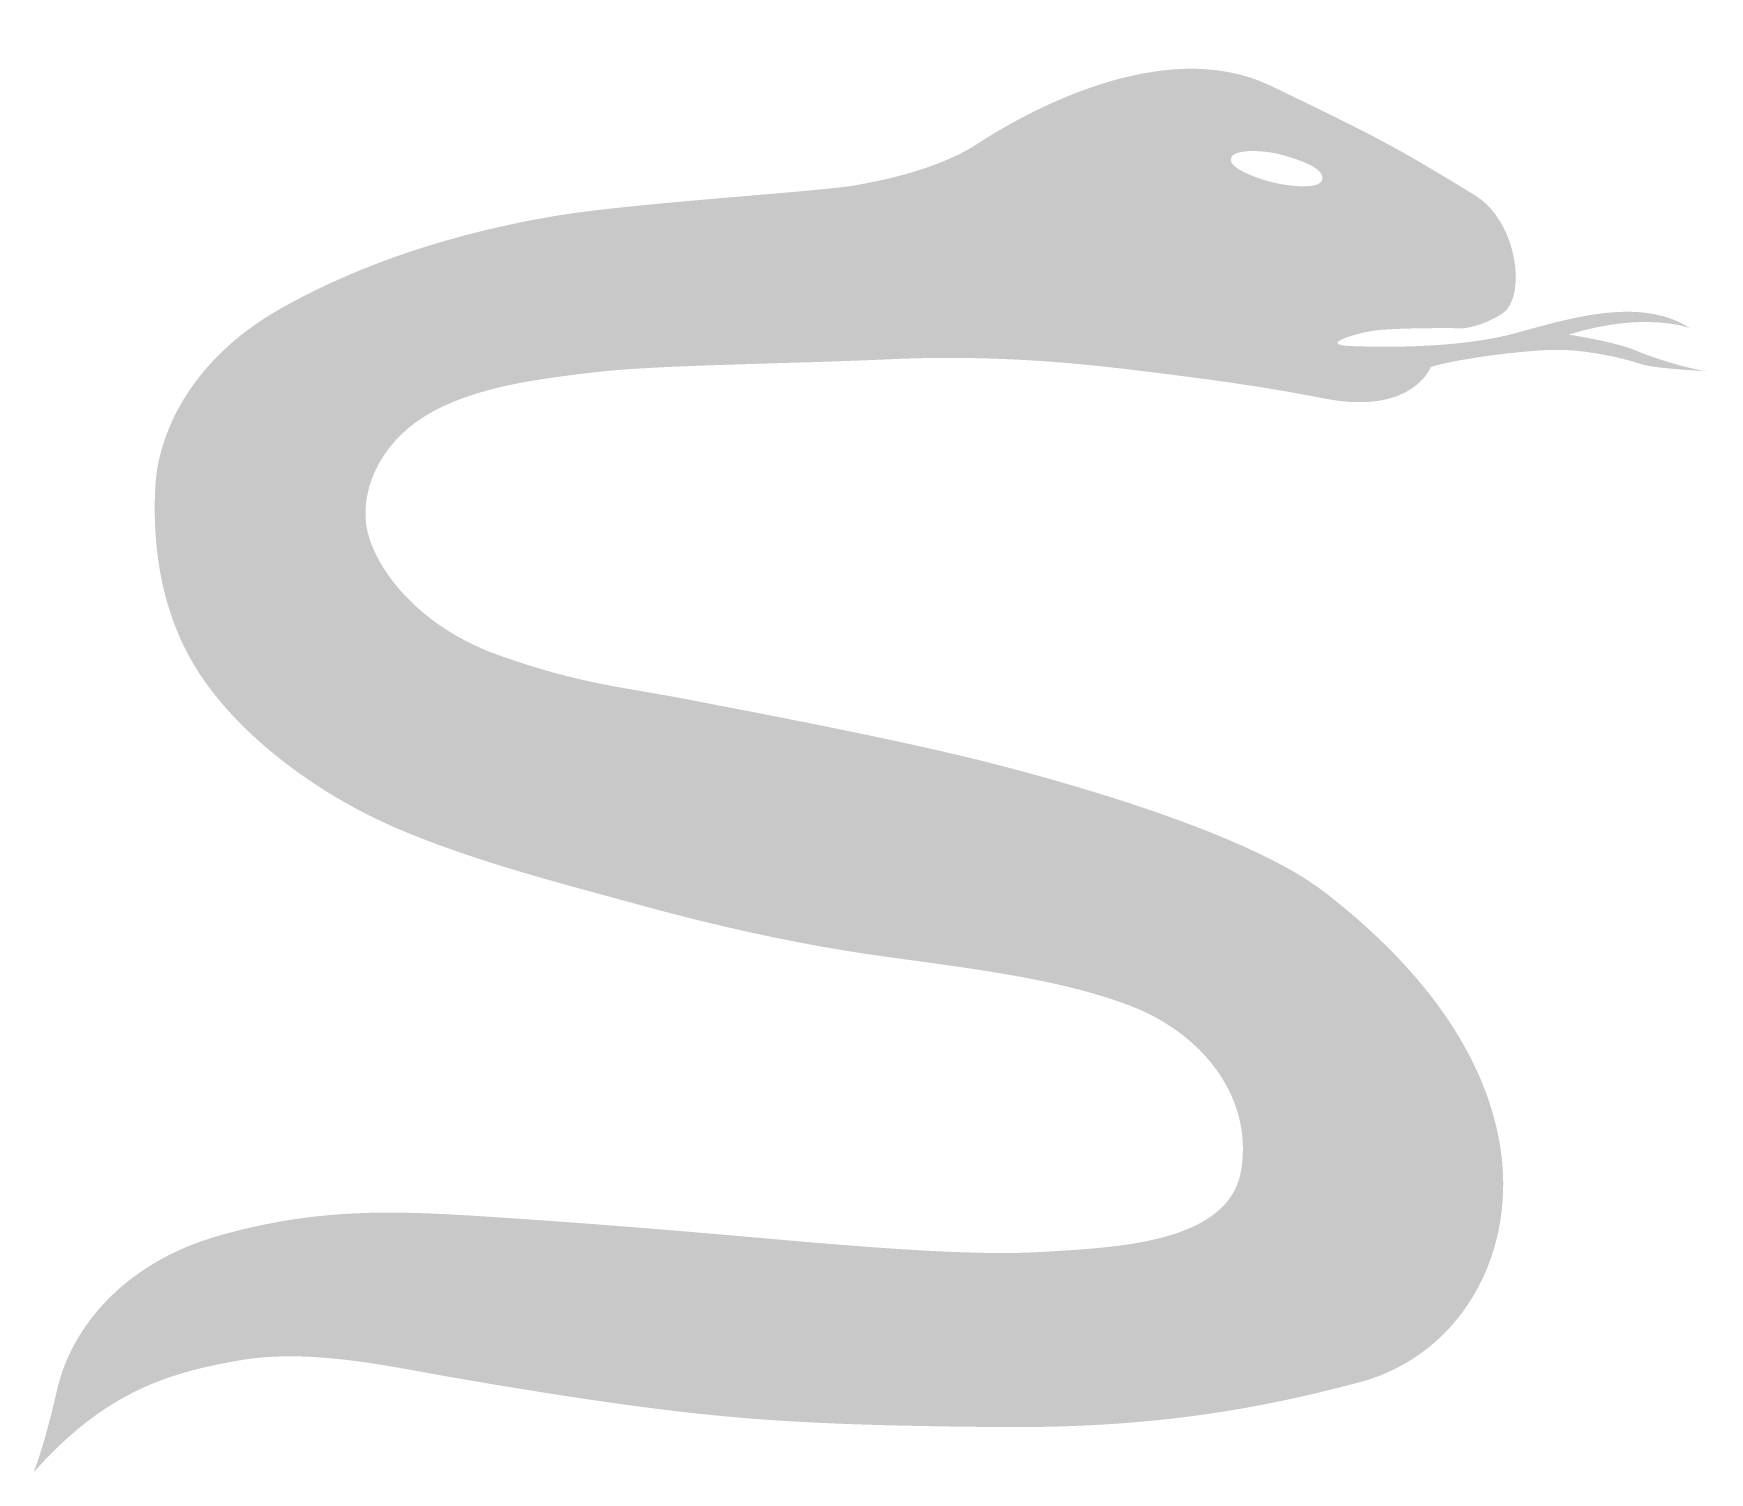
# Model space of a CAD drawing. Header units: millimetres. Extents: x 0 to 80449, y -23917 to 9476.
# Drawn here: x 33573.36 to 33584.02, y -4485.98 to -4476.83 of the extents above; entities that cross this region are included whole.
import ezdxf

# ---------------------------------------------------------------- set-up
doc = ezdxf.new("R2010")
doc.units = ezdxf.units.MM
doc.layers.get('0').update_dxf_attribs({"lineweight": 15})

msp = doc.modelspace()

# ---------------------------------------------------------------- hatches: boundary and pattern name
h = msp.add_hatch(color=256)
edge = h.paths.add_edge_path(flags=16)
edge.add_spline(control_points=[(33581.241, -4477.778), (33581.158, -4477.757), (33580.961, -4477.692), (33580.979, -4477.626), (33580.979, -4477.626), (33580.996, -4477.56), (33581.204, -4477.577), (33581.292, -4477.601), (33581.292, -4477.601), (33581.367, -4477.622), (33581.567, -4477.676), (33581.561, -4477.755), (33581.561, -4477.755), (33581.554, -4477.834), (33581.324, -4477.799), (33581.241, -4477.778)], knot_values=[0, 0, 0, 0, 0.25, 0.25, 0.25, 0.25, 0.5, 0.5, 0.5, 0.5, 0.75, 0.75, 0.75, 0.75, 1, 1, 1, 1], degree=3, periodic=0)
edge = h.paths.add_edge_path()
edge.add_spline(control_points=[(33583.554, -4478.848), (33583.424, -4478.792), (33583.127, -4478.747), (33583.127, -4478.747), (33583.127, -4478.747), (33583.617, -4478.595), (33583.899, -4478.706), (33583.899, -4478.706), (33583.899, -4478.706), (33583.595, -4478.508), (33583.16, -4478.635), (33582.8, -4478.735), (33582.8, -4478.735), (33582.44, -4478.836), (33581.941, -4478.828), (33581.74, -4478.82), (33581.74, -4478.82), (33581.539, -4478.812), (33581.752, -4478.744), (33581.882, -4478.723), (33581.882, -4478.723), (33582.012, -4478.703), (33582.393, -4478.706), (33582.393, -4478.706), (33582.393, -4478.706), (33582.393, -4478.706), (33582.519, -4478.73), (33582.703, -4478.615), (33582.703, -4478.615), (33582.862, -4478.517), (33582.807, -4478.028), (33582.53, -4477.86), (33582.53, -4477.86), (33582.031, -4477.556), (33581.924, -4477.497), (33581.233, -4477.165), (33581.233, -4477.165), (33580.542, -4476.832), (33579.641, -4477.353), (33579.364, -4477.535), (33579.364, -4477.535), (33579.088, -4477.716), (33578.656, -4477.784), (33578.624, -4477.791), (33578.624, -4477.791), (33578.429, -4477.836), (33577.186, -4477.906), (33576.67, -4477.994), (33576.67, -4477.994), (33576.155, -4478.082), (33575.514, -4478.251), (33574.923, -4478.587), (33574.923, -4478.587), (33574.333, -4478.924), (33574.152, -4479.409), (33574.136, -4479.705), (33574.136, -4479.705), (33574.119, -4480.002), (33574.14, -4480.482), (33574.416, -4480.903), (33574.416, -4480.903), (33574.693, -4481.324), (33575.195, -4481.685), (33575.686, -4481.893), (33575.686, -4481.893), (33576.176, -4482.101), (33576.746, -4482.245), (33577.215, -4482.374), (33577.215, -4482.374), (33577.684, -4482.502), (33578.212, -4482.626), (33578.799, -4482.706), (33578.799, -4482.706), (33579.385, -4482.786), (33579.938, -4482.855), (33580.366, -4483.027), (33580.366, -4483.027), (33580.793, -4483.199), (33581.12, -4483.592), (33581.044, -4484.061), (33581.044, -4484.061), (33580.969, -4484.529), (33580.236, -4484.553), (33579.779, -4484.581), (33579.779, -4484.581), (33579.322, -4484.61), (33578.585, -4484.545), (33577.948, -4484.489), (33577.948, -4484.489), (33577.311, -4484.433), (33576.758, -4484.389), (33576.188, -4484.353), (33576.188, -4484.353), (33575.619, -4484.317), (33575.141, -4484.305), (33574.529, -4484.481), (33574.529, -4484.481), (33573.918, -4484.658), (33573.595, -4485.082), (33573.511, -4485.455), (33573.511, -4485.455), (33573.427, -4485.828), (33573.36, -4485.984), (33573.36, -4485.984), (33573.36, -4485.984), (33573.825, -4485.459), (33574.236, -4485.347), (33574.672, -4485.271), (33574.672, -4485.271), (33575.108, -4485.194), (33575.614, -4485.307), (33575.979, -4485.371), (33575.979, -4485.371), (33576.344, -4485.435), (33576.968, -4485.539), (33577.491, -4485.599), (33577.491, -4485.599), (33578.015, -4485.659), (33578.531, -4485.687), (33579.503, -4485.695), (33579.503, -4485.695), (33580.475, -4485.703), (33581.145, -4485.583), (33581.794, -4485.411), (33581.794, -4485.411), (33582.444, -4485.239), (33582.812, -4484.581), (33582.687, -4483.88), (33582.687, -4483.88), (33582.561, -4483.179), (33582.021, -4482.638), (33581.576, -4482.294), (33581.576, -4482.294), (33581.132, -4481.949), (33580.118, -4481.644), (33579.482, -4481.48), (33579.482, -4481.48), (33578.845, -4481.316), (33577.894, -4481.14), (33577.5, -4481.063), (33577.5, -4481.063), (33577.106, -4480.987), (33576.842, -4480.971), (33576.323, -4480.787), (33576.323, -4480.787), (33575.803, -4480.603), (33575.539, -4480.234), (33575.485, -4479.998), (33575.485, -4479.998), (33575.43, -4479.761), (33575.552, -4479.449), (33575.853, -4479.264), (33575.853, -4479.264), (33576.155, -4479.08), (33576.57, -4479.028), (33576.955, -4478.984), (33576.955, -4478.984), (33577.341, -4478.94), (33578.2, -4478.932), (33578.803, -4478.904), (33578.803, -4478.904), (33579.406, -4478.876), (33579.926, -4478.92), (33580.324, -4478.968), (33580.324, -4478.968), (33580.722, -4479.016), (33581.154, -4479.07), (33581.564, -4479.152), (33581.564, -4479.152), (33582.133, -4479.267), (33582.25, -4478.954), (33582.25, -4478.954), (33582.25, -4478.954), (33582.396, -4478.904), (33582.829, -4478.848), (33583.03, -4478.844), (33583.03, -4478.844), (33583.231, -4478.84), (33583.474, -4478.896), (33583.579, -4478.932), (33583.579, -4478.932), (33583.684, -4478.968), (33584.024, -4478.979), (33584.024, -4478.979), (33584.024, -4478.979), (33583.957, -4478.983), (33583.684, -4478.904), (33583.554, -4478.848)], knot_values=[0, 0, 0, 0, 0.021277, 0.021277, 0.021277, 0.021277, 0.042553, 0.042553, 0.042553, 0.042553, 0.06383, 0.06383, 0.06383, 0.06383, 0.085106, 0.085106, 0.085106, 0.085106, 0.106383, 0.106383, 0.106383, 0.106383, 0.12766, 0.12766, 0.12766, 0.12766, 0.148936, 0.148936, 0.148936, 0.148936, 0.170213, 0.170213, 0.170213, 0.170213, 0.191489, 0.191489, 0.191489, 0.191489, 0.212766, 0.212766, 0.212766, 0.212766, 0.234043, 0.234043, 0.234043, 0.234043, 0.255319, 0.255319, 0.255319, 0.255319, 0.276596, 0.276596, 0.276596, 0.276596, 0.297872, 0.297872, 0.297872, 0.297872, 0.319149, 0.319149, 0.319149, 0.319149, 0.340426, 0.340426, 0.340426, 0.340426, 0.361702, 0.361702, 0.361702, 0.361702, 0.382979, 0.382979, 0.382979, 0.382979, 0.404255, 0.404255, 0.404255, 0.404255, 0.425532, 0.425532, 0.425532, 0.425532, 0.446809, 0.446809, 0.446809, 0.446809, 0.468085, 0.468085, 0.468085, 0.468085, 0.489362, 0.489362, 0.489362, 0.489362, 0.510638, 0.510638, 0.510638, 0.510638, 0.531915, 0.531915, 0.531915, 0.531915, 0.553191, 0.553191, 0.553191, 0.553191, 0.574468, 0.574468, 0.574468, 0.574468, 0.595745, 0.595745, 0.595745, 0.595745, 0.617021, 0.617021, 0.617021, 0.617021, 0.638298, 0.638298, 0.638298, 0.638298, 0.659574, 0.659574, 0.659574, 0.659574, 0.680851, 0.680851, 0.680851, 0.680851, 0.702128, 0.702128, 0.702128, 0.702128, 0.723404, 0.723404, 0.723404, 0.723404, 0.744681, 0.744681, 0.744681, 0.744681, 0.765957, 0.765957, 0.765957, 0.765957, 0.787234, 0.787234, 0.787234, 0.787234, 0.808511, 0.808511, 0.808511, 0.808511, 0.829787, 0.829787, 0.829787, 0.829787, 0.851064, 0.851064, 0.851064, 0.851064, 0.87234, 0.87234, 0.87234, 0.87234, 0.893617, 0.893617, 0.893617, 0.893617, 0.914894, 0.914894, 0.914894, 0.914894, 0.93617, 0.93617, 0.93617, 0.93617, 0.957447, 0.957447, 0.957447, 0.957447, 0.978723, 0.978723, 0.978723, 0.978723, 1, 1, 1, 1], degree=3, periodic=0)

doc.saveas('drawing.dxf')
